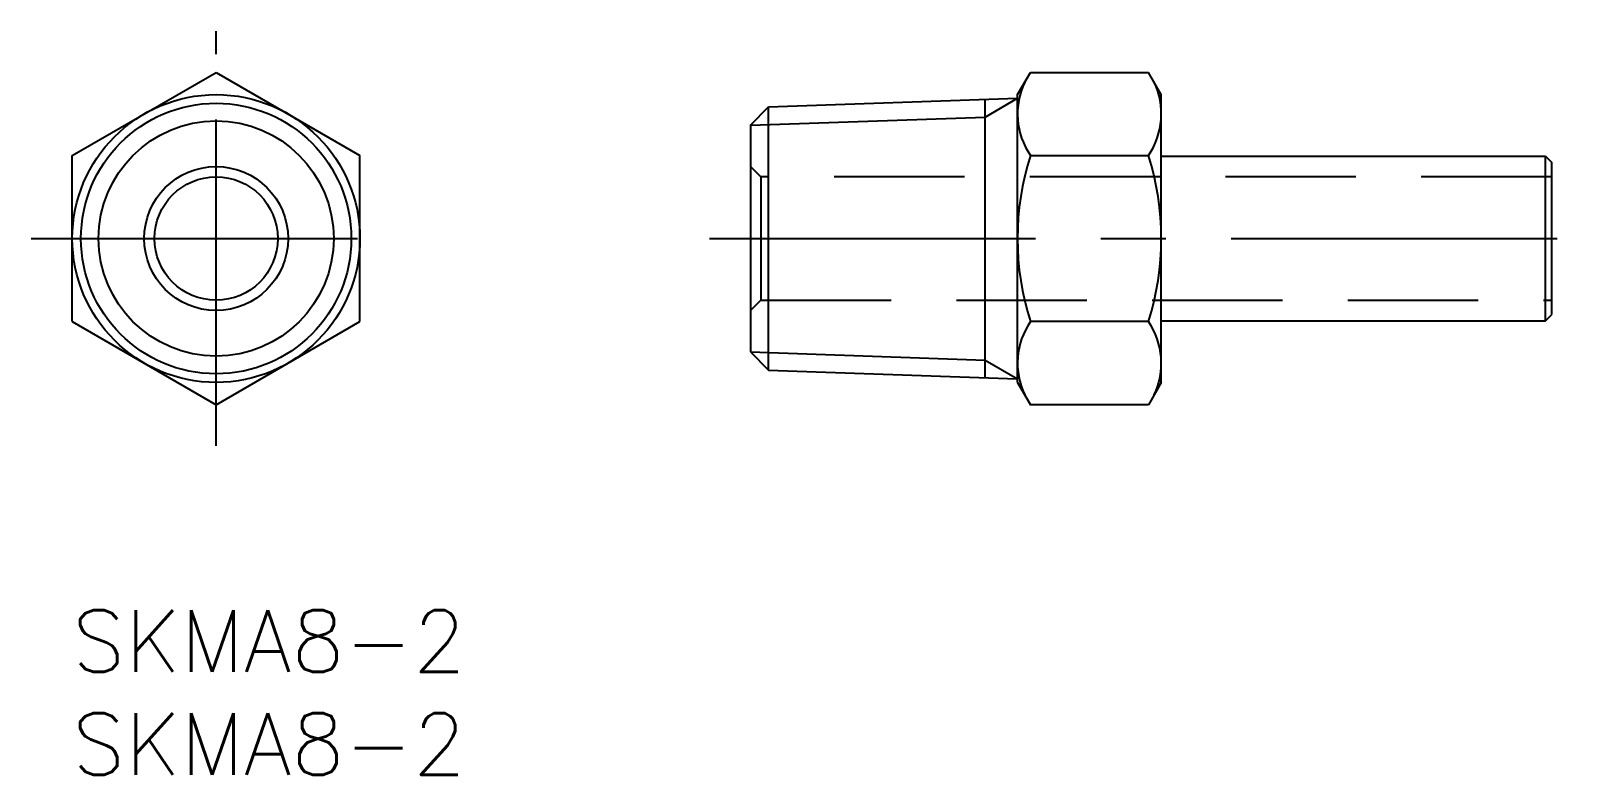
# Model space of a CAD drawing. Extents: x -2 to 74, y -8 to 28.2.
import ezdxf

# ---------------------------------------------------------------- set-up
doc = ezdxf.new("R2010")
doc.units = 0
doc.header["$LTSCALE"] = 0.5
doc.linetypes.add('CENTER', pattern=[50.8, 31.75, -6.35, 6.35, -6.35])
doc.linetypes.add('DASHED', pattern=[19.05, 12.7, -6.35])
for name, color, linetype in [('MSM_CENTER', 1, 'CENTER'), ('MSM_CONTINUOUS', 7, 'CONTINUOUS'), ('MSM_DASHED', 4, 'DASHED'), ('MSM_NARROW', 5, 'CONTINUOUS'), ('MSM_PART_NUMBER', 7, 'CONTINUOUS')]:
    doc.layers.add(name, color=color, linetype=linetype)
doc.styles.get("Standard").update_dxf_attribs({"font": 'txt.shx', "height": 3, "bigfont": 'bigfont.shx'})

# ---------------------------------------------------------------- blocks, each defined once
blk = doc.blocks.new('*U5')
at = {"layer": 'MSM_PART_NUMBER'}
blk.add_text('SKMA8-2', height=3, dxfattribs=at).set_placement((0, -3))
blk = doc.blocks.new('*U6')
at = {"layer": 'MSM_PART_NUMBER'}
blk.add_text('SKMA8-2', height=3, dxfattribs=at).set_placement((0, -8))

msp = doc.modelspace()

# ---------------------------------------------------------------- linework, layer by layer
at = {"layer": 'MSM_CENTER'}
for p, q in [((7, 8), (7, 28.166)), ((-2, 18.083), (16, 18.083)), ((31.007, 18.083), (74.007, 18.083))]:
    msp.add_line(p, q, dxfattribs=at)
at = {"layer": 'MSM_CONTINUOUS'}
for p, q in [((0, 22.124), (7, 26.166)), ((7, 26.166), (14, 22.124)), ((46.007, 25.083), (46.632, 26.166)), ((46.632, 26.166), (52.382, 26.166)), ((53.007, 25.083), (52.382, 26.166)), ((46.007, 11.083), (46.007, 25.083)), ((53.007, 11.083), (53.007, 25.083)), ((33.007, 23.596), (33.894, 24.483)), ((33.894, 24.483), (46.007, 24.906)), ((33.894, 11.683), (33.894, 24.483)), ((44.429, 11.315), (44.429, 24.85)), ((33.007, 23.596), (33.007, 12.57)), ((0, 14.041), (0, 22.124)), ((14, 14.041), (14, 22.124)), ((46.632, 22.124), (52.382, 22.124)), ((53.007, 22.083), (71.707, 22.083)), ((71.707, 14.083), (71.707, 22.083)), ((71.707, 22.083), (72.007, 21.783)), ((72.007, 14.383), (72.007, 21.783)), ((0, 14.041), (7, 10)), ((7, 10), (14, 14.041)), ((52.382, 14.041), (46.632, 14.041)), ((53.007, 14.083), (71.707, 14.083)), ((71.707, 14.083), (72.007, 14.383)), ((33.007, 12.57), (33.894, 11.683)), ((33.894, 11.683), (45.998, 11.261)), ((46.007, 11.083), (46.632, 10)), ((53.007, 11.083), (52.382, 10)), ((52.382, 10), (46.632, 10))]:
    msp.add_line(p, q, dxfattribs=at)
for radius in [7, 6.579, 3.5, 3]:
    msp.add_circle((7, 18.083), radius, dxfattribs=at)
for centre, radius, start, end in [((49.585, 24.145), 3.578, 154.38425, 214.38425), ((49.429, 24.145), 3.578, 325.61575, 25.61575), ((59.382, 18.083), 13.375, 162.41205, 197.58795), ((39.632, 18.083), 13.375, 342.41205, 17.58795), ((49.585, 12.021), 3.578, 145.61575, 205.61575), ((49.429, 12.021), 3.578, 334.38425, 34.38425)]:
    msp.add_arc(centre, radius, start, end, dxfattribs=at)
at = {"layer": 'MSM_DASHED'}
for p, q in [((33.507, 21.083), (33.007, 21.583)), ((72.007, 21.083), (33.507, 21.083)), ((33.507, 21.083), (33.507, 15.083)), ((33.007, 14.583), (33.507, 15.083)), ((33.507, 15.083), (72.007, 15.083))]:
    msp.add_line(p, q, dxfattribs=at)
at = {"layer": 'MSM_NARROW'}
for p, q in [((44.429, 23.994), (46.007, 24.906)), ((33.007, 23.596), (44.429, 23.994)), ((33.007, 12.57), (44.429, 12.171)), ((44.429, 12.171), (46.007, 11.26)), ((44.429, 12.166), (46.007, 11.255))]:
    msp.add_line(p, q, dxfattribs=at)
msp.add_circle((7, 18.083), 5.723, dxfattribs=at)

# ---------------------------------------------------------------- block references
at = {"layer": 'MSM_CONTINUOUS'}
for name in ['*U5', '*U6']:
    msp.add_blockref(name, (0, 0), dxfattribs=at)

doc.saveas('drawing.dxf')
